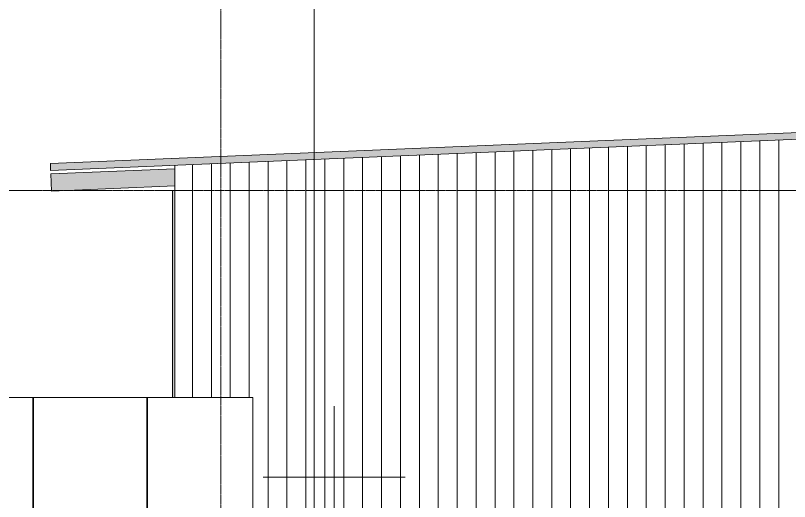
# Model space of a CAD drawing. Header units: inches. Extents: x 20426 to 92531, y -195 to 750.
# Drawn here: x 29559.6 to 29887, y 197.3 to 402.8 of the extents above; entities that cross this region are included whole.
import ezdxf

# ---------------------------------------------------------------- set-up
doc = ezdxf.new("R2010")
doc.units = ezdxf.units.IN
doc.header["$MEASUREMENT"] = 0
doc.linetypes.add('Grid Line 1_2_', pattern=[0.875, 0.5, -0.125, 0.125, -0.125])
for name, color, linetype, lineweight in [('A-FLOR-LEVL', 51, 'Continuous', 9), ('A-GLAZ-CWMG', 51, 'Continuous', 9), ('A-ROOF', 132, 'Continuous', 13), ('A-WALL-PATT', 111, 'Continuous', 13), ('G-ANNO-SYMB', 111, 'Continuous', 9), ('L-SITE-WALL', 31, 'Continuous', 13), ('M-HVAC-DUCT-CNTR', 70, 'Continuous', 9), ('S-BEAM', 12, 'Continuous', 9), ('S-GRID', 1, 'Continuous', 9)]:
    doc.layers.add(name, color=color, linetype=linetype, lineweight=lineweight)

# ---------------------------------------------------------------- blocks, each defined once
blk = doc.blocks.new('Dimension Lumber - 2x8-835529-Elevation - East')
at = {"layer": 'S-BEAM'}
blk.add_hatch(color=256, dxfattribs=at).paths.add_polyline_path([(-22421.63, 328.6), (-22369.45, 330.77), (-22369.45, 338.03), (-22421.93, 335.84)], flags=0)
for p, q in [((-22421.93, 335.84), (-22369.45, 338.03)), ((-22421.63, 328.6), (-22421.93, 335.84)), ((-22369.45, 330.77), (-22421.63, 328.6))]:
    blk.add_line(p, q, dxfattribs=at)
blk = doc.blocks.new('Rectangular Mullion - Profile_Polycarbonate_right-752683-Elevation - East')
at = {"layer": 'A-GLAZ-CWMG'}
blk.add_hatch(color=256, dxfattribs=at).paths.add_polyline_path([(-22370.44, 241.25), (-22369.45, 241.25), (-22369.45, 328.83), (-22370.44, 328.83), (-22370.44, 245.17)], flags=0)
for p, q in [((-22370.44, 328.83), (-22369.45, 328.83)), ((-22370.44, 241.25), (-22370.44, 328.83))]:
    blk.add_line(p, q, dxfattribs=at)

msp = doc.modelspace()

# ---------------------------------------------------------------- hatches: boundary and pattern name
at = {"layer": 'A-ROOF'}
msp.add_hatch(color=256, dxfattribs=at).paths.add_polyline_path([(29574.42, 337.34), (30874.17, 391.49), (30874.17, 394.37), (29574.42, 340.21)], flags=0)
at = {"layer": 'A-WALL-PATT', "lineweight": 9}
h = msp.add_hatch(dxfattribs=at)
h.set_pattern_fill('FP_19', color=256, style=0, pattern_type=2)
h.set_pattern_definition([(90, (-21125.543, 0), (-8, 5e-16), [])])
h.paths.add_polyline_path([(30870.93, 0), (30870.93, 391.36), (29627.02, 339.53), (29627.02, 241.25), (29660.04, 241.25), (29660.04, 192), (29886.42, 192), (29886.42, 0), (30821.68, 0)], flags=0)
h = msp.add_hatch(dxfattribs=at)
h.set_pattern_fill('FP_21', color=256, style=0, pattern_type=2)
h.set_pattern_definition([(0, (-22349.93, 0.25), (-193, 193), [48, -145]), (90, (-22349.93, 0.25), (-193, 1e-14), [96.25, -96.75]), (180, (-22301.93, 96.5), (-193, 193), [48, -145]), (90, (-22301.93, 0.25), (-193, 1e-14), [96.25, -96.75]), (180, (-22301.93, 96.75), (-193, 193), [48, -145]), (90, (-22301.93, 96.75), (-193, 1e-14), [96.25, -96.75]), (0, (-22349.93, 193), (-193, 193), [48, -145]), (90, (-22349.93, 96.75), (-193, 1e-14), [96.25, -96.75]), (0, (-22301.68, 48.25), (-193, 193), [48, -145]), (90, (-22301.68, 0), (-193, 1e-14), [48.25, -144.75]), (90, (-22253.68, 0), (-193, 1e-14), [48.25, -144.75]), (0, (-22301.68, 144.75), (-193, 193), [48, -145]), (90, (-22301.68, 48.5), (-193, 1e-14), [96.25, -96.75]), (180, (-22253.68, 48.5), (-193, 193), [48, -145]), (90, (-22253.68, 48.5), (-193, 1e-14), [96.25, -96.75]), (90, (-22301.68, 145), (-193, 1e-14), [48, -145]), (180, (-22253.68, 145), (-193, 193), [48, -145]), (90, (-22253.68, 145), (-193, 1e-14), [48, -145]), (0, (-22253.43, 0.25), (-193, 193), [48, -145]), (90, (-22253.43, 0.25), (-193, 1e-14), [96.25, -96.75]), (180, (-22205.43, 96.5), (-193, 193), [48, -145]), (90, (-22205.43, 0.25), (-193, 1e-14), [96.25, -96.75]), (180, (-22205.43, 96.75), (-193, 193), [48, -145]), (90, (-22205.43, 96.75), (-193, 1e-14), [96.25, -96.75]), (180, (-22205.43, 193), (-193, 193), [48, -145]), (90, (-22253.43, 96.75), (-193, 1e-14), [96.25, -96.75]), (0, (-22205.18, 48.25), (-193, 193), [48, -145]), (90, (-22205.18, 0), (-193, 1e-14), [48.25, -144.75]), (90, (-22157.18, 0), (-193, 1e-14), [48.25, -144.75]), (0, (-22205.18, 144.75), (-193, 193), [48, -145]), (90, (-22205.18, 48.5), (-193, 1e-14), [96.25, -96.75]), (180, (-22157.18, 48.5), (-193, 193), [48, -145]), (90, (-22157.18, 48.5), (-193, 1e-14), [96.25, -96.75]), (90, (-22205.18, 145), (-193, 1e-14), [48, -145]), (180, (-22157.18, 145), (-193, 193), [48, -145]), (90, (-22157.18, 145), (-193, 1e-14), [48, -145])])
h.paths.add_polyline_path([(29660.04, 0), (29660.04, 241.25), (29199.04, 241.25), (29199.04, 145.25), (29308.79, 145.25), (29308.79, 0), (29659.73, 0)], flags=0)

# ---------------------------------------------------------------- linework, layer by layer
at = {"layer": 'A-FLOR-LEVL', "linetype": 'Grid Line 1_2_'}
msp.add_line((28833.6, 328.83), (31570.37, 328.83), dxfattribs=at)
at = {"layer": 'A-ROOF'}
for p, q in [((29574.42, 340.21), (30874.17, 394.37)), ((30874.17, 391.49), (29574.42, 337.34)), ((29574.42, 337.34), (29574.42, 340.21))]:
    msp.add_line(p, q, dxfattribs=at)
at = {"layer": 'G-ANNO-SYMB'}
msp.add_line((29685.94, 545.16), (29685.94, -54.82), dxfattribs=at)
at = {"layer": 'L-SITE-WALL'}
for p, q in [((29627.02, 339.53), (29627.02, 241.25)), ((29660.04, 241.25), (29199.04, 241.25)), ((29660.04, 0), (29660.04, 241.25))]:
    msp.add_line(p, q, dxfattribs=at)
at = {"layer": 'M-HVAC-DUCT-CNTR'}
for p, q in [((29694.42, 177.64), (29694.42, 237.64)), ((29664.42, 207.64), (29724.42, 207.64))]:
    msp.add_line(p, q, dxfattribs=at)
at = {"layer": 'S-GRID', "linetype": 'Grid Line 1_2_'}
msp.add_line((29646.42, -132), (29646.42, 648.66), dxfattribs=at)

# ---------------------------------------------------------------- block references
at = {"layer": 'A-GLAZ-CWMG'}
msp.add_blockref('Rectangular Mullion - Profile_Polycarbonate_right-752683-Elevation - East', (51996.47, 0), dxfattribs=at)
at = {"layer": 'S-BEAM'}
msp.add_blockref('Dimension Lumber - 2x8-835529-Elevation - East', (51996.47, 0), dxfattribs=at)

doc.saveas('drawing.dxf')
